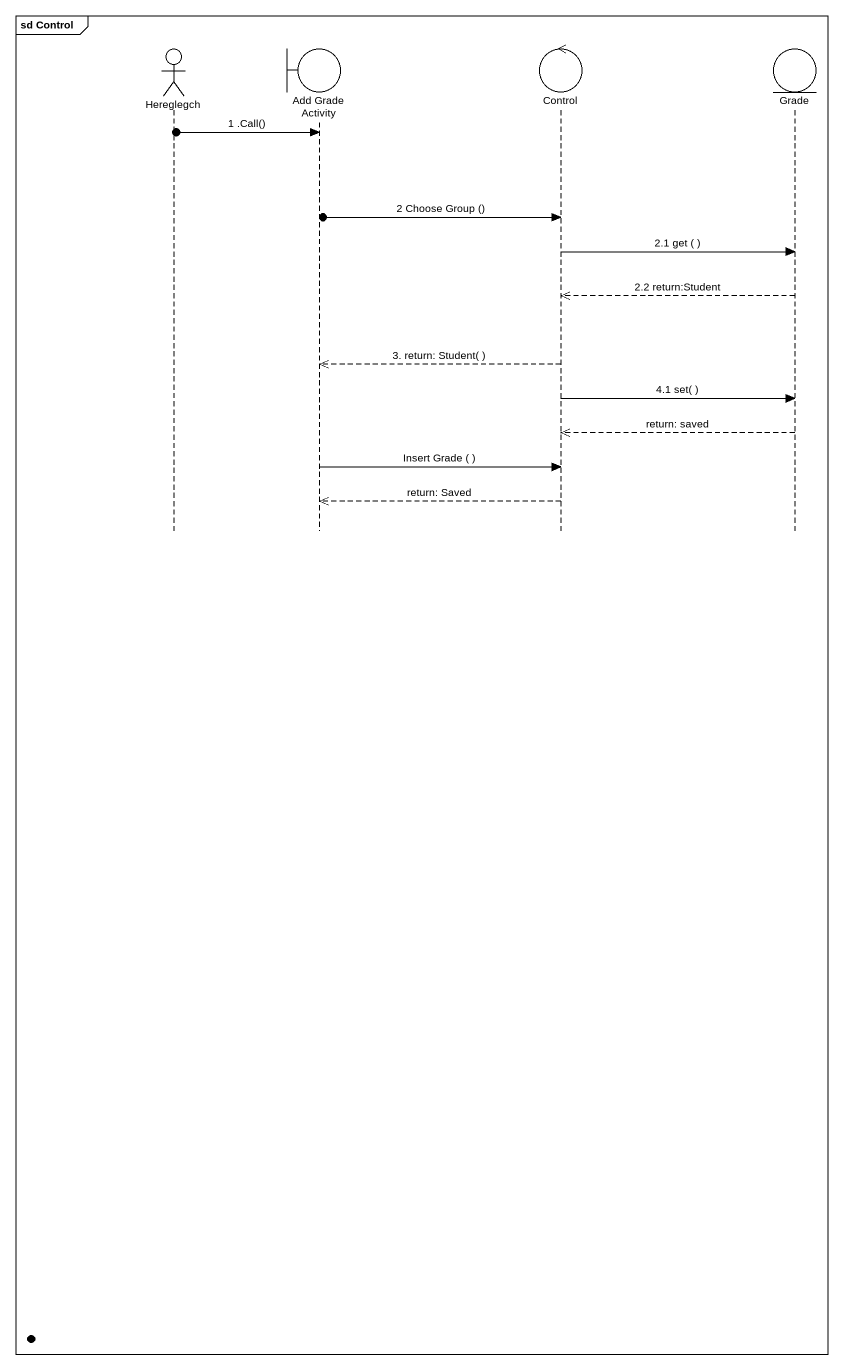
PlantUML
@startuml
mainframe sd Control
hide footbox
actor Hereglegch
boundary "Add Grade Activity" as Add_Grade_Activity
control "Control" as Control_
entity Grade

[o-> Add_Grade_Activity : 1 .Call()
[o-> Control_ : 2 Choose Group ()
Control_ -> Grade : 2.1 get ( )
Grade -->> Control_ : 2.2 return:Student
Control_ -->> Add_Grade_Activity : 3. return: Student( )
Control_ -> Grade : 4.1 set( )
Grade -->> Control_ : return: saved
Add_Grade_Activity -> Control_ : Insert Grade ( )
Control_ -->> Add_Grade_Activity : return: Saved
@enduml
